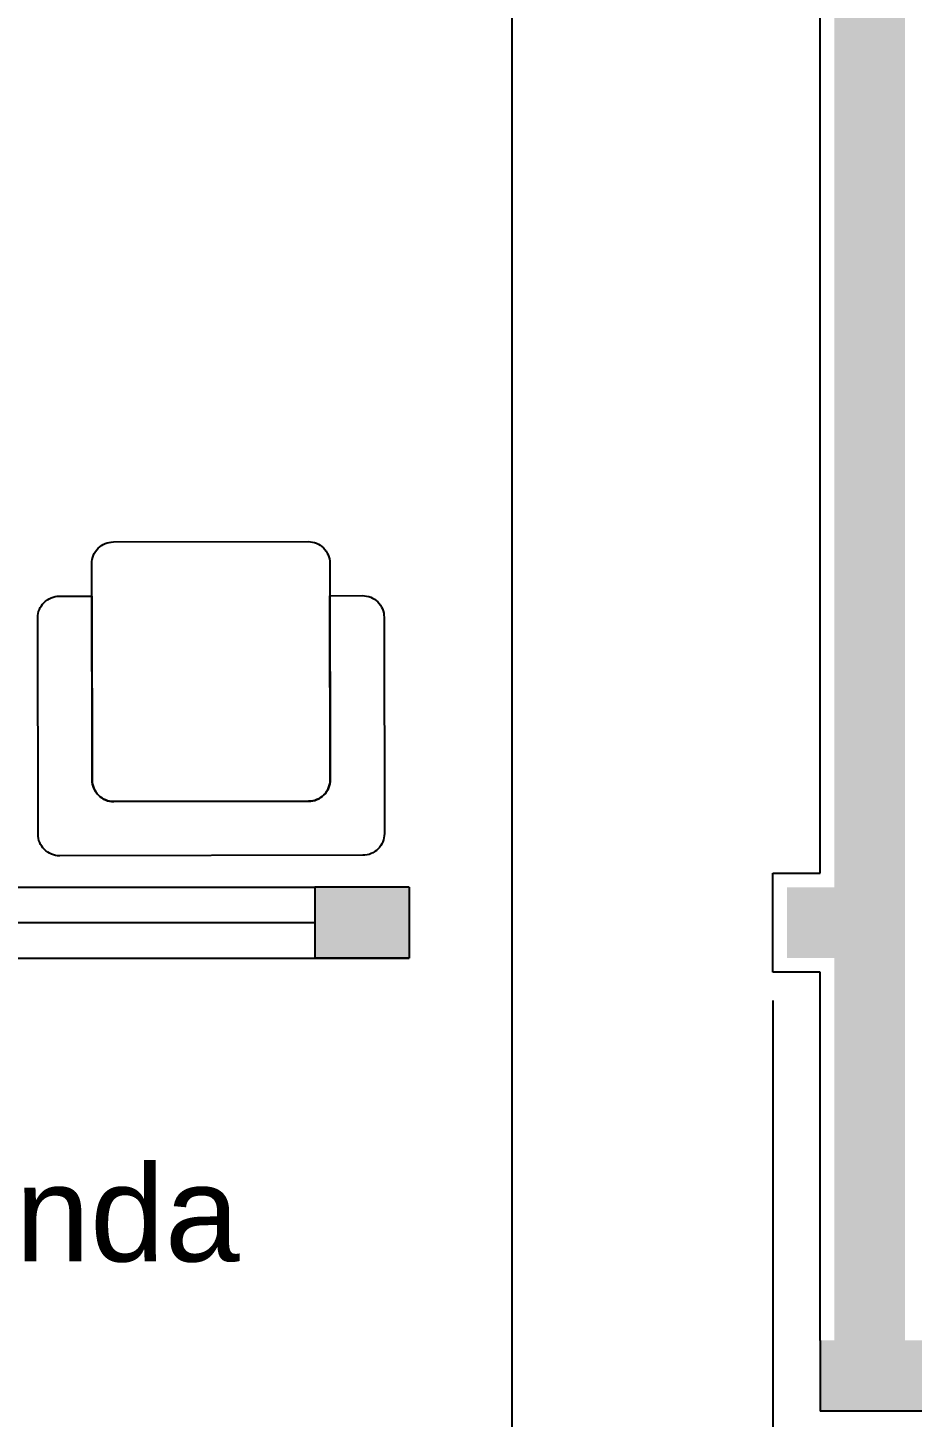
# Model space of a CAD drawing. Header units: millimetres. Extents: x 1389 to 2186, y 2011 to 2343.
# Drawn here: x 1390.803 to 1392.676, y 2333.264 to 2336.208 of the extents above; entities that cross this region are included whole.
import ezdxf

# ---------------------------------------------------------------- set-up
doc = ezdxf.new("R2010")
doc.units = ezdxf.units.MM
doc.linetypes.add('TRACEJADA', pattern=[19.05, 12.7, -6.35])
for name, color, linetype in [('cotas', 4, 'Continuous'), ('janelas', 253, 'Continuous'), ('moveis', 240, 'Continuous'), ('paredes', 250, 'Continuous')]:
    doc.layers.add(name, color=color, linetype=linetype)
doc.layers.add('linha corte', color=100, linetype='TRACEJADA', lineweight=25)
doc.layers.add('PDF_Text', color=7, linetype='Continuous', true_color=0x0044a3)
doc.styles.add('Annotative', font='arial.ttf')
doc.styles.get("Standard").update_dxf_attribs({"font": 'arial.ttf'})
doc.dimstyles.new('ISO-25', dxfattribs={"dimscale": 0.2, "dimtxt": 0.6, "dimasz": 0.3, "dimexe": 0.2, "dimexo": 0.3, "dimgap": 0.4, "dimtad": 1, "dimtoh": 1, "dimtxsty": 'Standard', "dimcen": -0.3, "dimadec": 0, "dimazin": 0, "dimtfac": 1, "dimtmove": 1, "dimatfit": 3, "dimfxl": 1, "dimarcsym": 0})

# ---------------------------------------------------------------- blocks, each defined once
blk = doc.blocks.new('sofa1')
at = {"layer": 'moveis'}
for points in [[(2184.072, 2005.142), (2183.6594, 2005.1414, -0.414214), (2183.6135, 2005.1872), (2183.6128, 2005.6456, -0.414214), (2183.6586, 2005.6915), (2184.0712, 2005.6921, -0.414214), (2184.1171, 2005.6464), (2184.1178, 2005.1879, -0.414214)], [(2184.1172, 2005.5776), (2184.1859, 2005.5777, -0.414214), (2184.2319, 2005.5319), (2184.2325, 2005.0735, -0.414214), (2184.1868, 2005.0276), (2183.5449, 2005.0266, -0.414214), (2183.499, 2005.0724), (2183.4983, 2005.5308, -0.414214), (2183.5441, 2005.5767), (2183.6129, 2005.5769), (2183.6135, 2005.1872, 0.414214), (2183.6594, 2005.1414), (2184.072, 2005.142, 0.414214), (2184.1178, 2005.1879)]]:
    blk.add_lwpolyline(points, format="xyb", close=True, dxfattribs=at)
blk = doc.blocks.new('*D32')
at = {"layer": 'cotas', "color": 0, "lineweight": -2, "transparency": 16777216}
for p, q in [((1389.7176, 2334.1772), (1389.7176, 2332.9537)), ((1392.3814, 2334.1472), (1392.3814, 2332.9537)), ((1389.7776, 2332.9937), (1392.3214, 2332.9937))]:
    blk.add_line(p, q, dxfattribs=at)
at = {"layer": 'cotas', "color": 0, "transparency": 16777216}
for points in [[(1389.7776, 2333.0037), (1389.7776, 2332.9837), (1389.7176, 2332.9937)], [(1392.3214, 2333.0037), (1392.3214, 2332.9837), (1392.3814, 2332.9937)]]:
    blk.add_solid(points, dxfattribs=at)
at = {"layer": 'Defpoints', "color": 0, "transparency": 16777216}
for p in [(1389.7176, 2334.2372), (1392.3814, 2334.2072), (1392.3814, 2332.9937)]:
    blk.add_point(p, dxfattribs=at)
at = {"layer": 'cotas', "color": 0, "transparency": 16777216, "insert": (1391.0495, 2333.1458), "char_height": 0.12, "attachment_point": 5}
blk.add_mtext('2,66', dxfattribs=at)
blk = doc.blocks.new('linha corte')
at = {"layer": 'linha corte'}
blk.add_line((1391.8285, 2342.6966), (1391.8285, 2331.7732), dxfattribs=at)

msp = doc.modelspace()

# ---------------------------------------------------------------- hatches: boundary and pattern name
at = {"true_color": 0x000000}
h = msp.add_hatch(color=18, dxfattribs=at)
h.dxf.hatch_style = 1
h.paths.add_polyline_path([(1394.9114, 2333.4272), (1394.9114, 2333.2772), (1395.8114, 2333.2772), (1395.8114, 2333.4272)])
h.paths.add_polyline_path([(1392.4814, 2333.4272), (1392.4814, 2333.2772), (1393.5914, 2333.2772), (1393.5914, 2333.4272)])
h.paths.add_polyline_path([(1389.8614, 2333.2772), (1389.8614, 2333.4272), (1389.7114, 2333.4272), (1389.7114, 2333.278)])
at = {"layer": 'paredes'}
h = msp.add_hatch(color=256, dxfattribs=at)
h.dxf.hatch_style = 1
h.paths.add_polyline_path([(1392.6614, 2336.4672), (1392.5114, 2336.4672), (1392.5114, 2334.3872), (1392.4114, 2334.3872), (1392.4114, 2334.2372), (1392.5114, 2334.2372), (1392.5114, 2333.4272), (1392.6614, 2333.4272)])
h = msp.add_hatch(color=256, dxfattribs=at)
h.dxf.hatch_style = 1
h.paths.add_polyline_path([(1391.6114, 2334.3872), (1391.4114, 2334.3872), (1391.4114, 2334.2372), (1391.6114, 2334.2372)])

# ---------------------------------------------------------------- linework, layer by layer
for p, q in [((1392.4814, 2334.4172), (1392.4814, 2336.4972)), ((1392.3814, 2334.2072), (1392.3814, 2334.4172)), ((1392.3814, 2334.4172), (1392.4814, 2334.4172)), ((1391.4114, 2334.3872), (1391.4114, 2334.2372)), ((1391.6114, 2334.3872), (1391.4114, 2334.3872)), ((1391.6114, 2334.3872), (1391.6114, 2334.2372)), ((1391.4114, 2334.2372), (1391.6114, 2334.2372)), ((1391.6114, 2334.2372), (1391.4114, 2334.2372)), ((1392.4814, 2334.2072), (1392.3814, 2334.2072)), ((1392.4814, 2333.4272), (1392.4814, 2334.2072)), ((1392.4814, 2333.4272), (1392.4814, 2333.2772)), ((1393.5914, 2333.2772), (1392.4814, 2333.2772))]:
    msp.add_line(p, q)
at = {"layer": 'janelas'}
for p, q in [((1390.0614, 2334.3872), (1391.4114, 2334.3872)), ((1390.0614, 2334.3122), (1391.4114, 2334.3122)), ((1390.0614, 2334.2372), (1391.4114, 2334.2372))]:
    msp.add_line(p, q, dxfattribs=at)
at = {"layer": 'moveis'}
msp.add_line((1391.6114, 2334.2372), (1391.6114, 2334.2372), dxfattribs=at)
msp.add_line((1391.6114, 2334.2372), (1391.6114, 2334.2372), dxfattribs=at)

# ---------------------------------------------------------------- block references
msp.add_blockref('linha corte', (0, 0))
at = {"layer": 'paredes'}
msp.add_blockref('sofa1', (-792.6739, 329.4272), dxfattribs=at)

# ---------------------------------------------------------------- texts
at = {"layer": 'PDF_Text', "insert": (1390.223, 2333.7982), "char_height": 0.20384, "width": 0.090306, "attachment_point": 1, "style": 'Annotative'}
msp.add_mtext('varanda', dxfattribs=at)

# ---------------------------------------------------------------- dimensions: what is measured, and where the dimension line sits
at = {"layer": 'cotas'}
dim = msp.add_linear_dim(base=(1392.3814, 2332.9937), p1=(1389.7176, 2334.2372), p2=(1392.3814, 2334.2072), dimstyle='ISO-25', dxfattribs=at)
dim.commit()
dim.dimension.update_dxf_attribs({"geometry": '*D32', "text_midpoint": (1391.0495, 2333.1458)})

doc.saveas('drawing.dxf')
